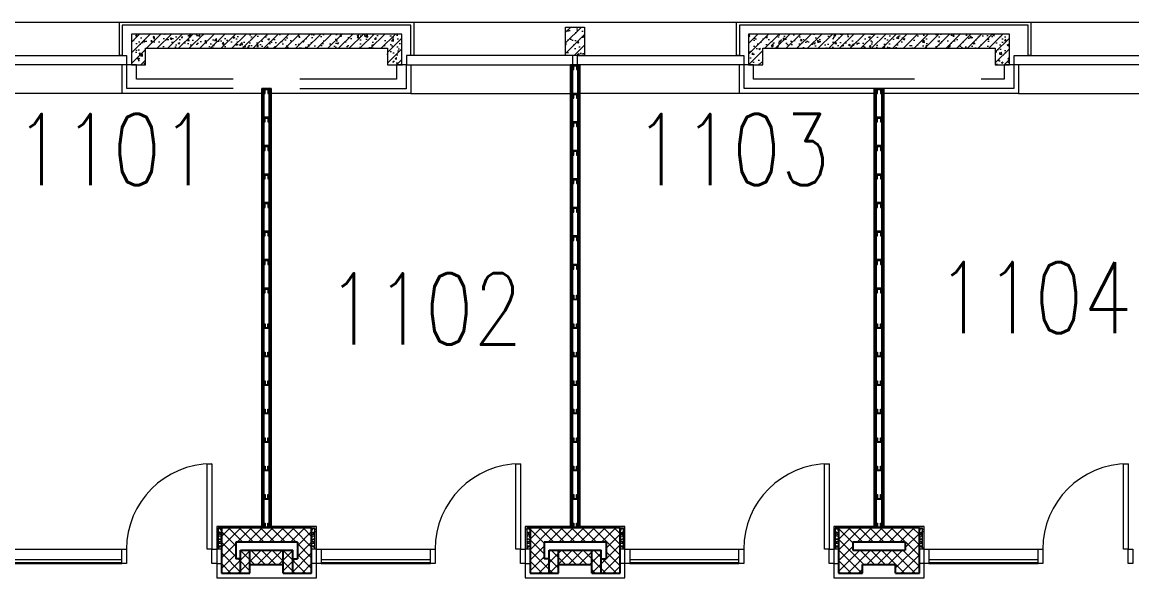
# Model space of a CAD drawing. Header units: inches. Extents: x 13084 to 220150, y 6494 to 167180.
# Drawn here: x 173041 to 184728, y 158730 to 164580 of the extents above; entities that cross this region are included whole.
import ezdxf
from ezdxf.enums import TextEntityAlignment as Align

# ---------------------------------------------------------------- set-up
doc = ezdxf.new("R2010")
doc.units = ezdxf.units.IN
doc.header["$MEASUREMENT"] = 0
for name, color, linetype, lineweight in [('Ground Floor$0$A-G250-G-Walls-Low-Level', 8, 'Continuous', 15), ('Ground Floor$0$A-G250-G-Walls-Precast-Concrete', 7, 'Continuous', 15), ('Ground Floor$0$A-G250-M-Walls-Blockwork', 7, 'Continuous', 25), ('Ground Floor$0$A-G250-M-Walls-Plasterboard-Partition', 7, 'Continuous', 15), ('Ground Floor$0$A-G252-H-Internal-Walls', 251, 'Continuous', 9), ('Ground Floor$0$A-G262-H-Precast-Panel', 251, 'Continuous', 5), ('Ground Floor$0$A-G312-M-Wall-Cladding-Panel', 7, 'Continuous', 9), ('Ground Floor$0$A-G312-M-Wall-Finish-Plaster', 7, 'Continuous', 15), ('Ground Floor$0$A-G321-M-Window', 251, 'Continuous', 9), ('Ground Floor$0$A-G322-M-Door', 251, 'Continuous', 15), ('Ground Floor$0$Z-Z001-S-Room-Name-Identification-250', 7, 'Continuous', 15)]:
    doc.layers.add(name, color=color, linetype=linetype, lineweight=lineweight)
doc.styles.add('Ground Floor$0$Tag-RomanS', font='romans.shx', dxfattribs={"width": 0.8})
pattern_1 = [(135, (31615.24, 164129.57), (-56.1266, -56.1266), []), (225, (31615.24, 164129.57), (56.1266, -56.1266), [])]
pattern_2 = [(50, (31615.24, 164129.57), (182.18467, -15.93909), [19.05, -209.55]), (355, (31615.24, 164129.57), (-35.24283, 191.05664), [15.24, -167.64]), (100.451, (31630.42, 164128.24), (146.9425, 175.11669), [16.19, -178.09]), (46.1842, (31615.24, 164180.37), (271.07904, -42.04233), [28.575, -314.325]), (96.6356, (31637.83, 164176.87), (237.40423, 247.42556), [24.285, -267.135]), (351.184, (31615.24, 164180.37), (237.4046, 247.4251), [22.86, -251.46]), (21, (31640.64, 164167.67), (151.61488, -102.26552), [19.05, -209.55]), (326, (31640.64, 164167.67), (61.80203, 184.18797), [15.24, -167.64]), (71.4514, (31653.27, 164159.15), (213.4165, 81.92286), [16.19, -178.09]), (37.5, (31615.24, 164129.57), (3.088603, 84.55504), [0, -165.608, 0, -170.18, 0, -168.275]), (7.5, (31615.24, 164129.57), (66.81966, 100.180575), [0, -97.028, 0, -161.798, 0, -64.135]), (327.5, (31558.6, 164129.57), (135.590595, -5.728744), [0, -63.5, 0, -198.12, 0, -262.89]), (317.5, (31533.2, 164129.57), (148.12918, 25.42649), [0, -82.55, 0, -131.572, 0, -186.69])]
pattern_3 = [(45, (31615.24, 164129.57), (-56.1266, 56.1266), [])]

# ---------------------------------------------------------------- blocks, each defined once
blk = doc.blocks.new('Ground Floor$0$tag-roomname')
at = {"lineweight": 18, "ltscale": 0.01, "style": 'Ground Floor$0$Tag-RomanS', "width": 0.8}
blk.add_attdef('ROOM_NO_2', text='', height=3, dxfattribs=at).set_placement((0, 1.612), align=Align.MIDDLE_CENTER)
at = {"linetype": 'ByBlock', "lineweight": 13, "ltscale": 0.01, "style": 'Ground Floor$0$Tag-RomanS', "width": 0.8, "flags": 1}
for tag, p in [('ROOM_NAME_1', (0, -2.288)), ('AREA', (0, -5.744))]:
    blk.add_attdef(tag, text='', height=2.8, dxfattribs=at).set_placement(p, align=Align.MIDDLE_CENTER)
blk = doc.blocks.new('Ground Floor$0$Precast 1')
at = {"layer": 'Ground Floor$0$A-G262-H-Precast-Panel'}
h = blk.add_hatch(dxfattribs=at)
h.set_pattern_fill('AR-CONC', color=256, style=0)
h.set_pattern_definition([(50, (-134235.87, -913.52), (182.18467, -15.93909), [19.05, -209.55]), (355, (-134235.87, -913.52), (-35.24283, 191.05664), [15.24, -167.64]), (100.451, (-134220.69, -914.85), (146.9425, 175.11669), [16.19, -178.09]), (46.1842, (-134235.87, -862.72), (271.07904, -42.04233), [28.575, -314.325]), (96.6356, (-134213.28, -866.23), (237.40423, 247.42556), [24.285, -267.135]), (351.184, (-134235.87, -862.72), (237.4046, 247.4251), [22.86, -251.46]), (21, (-134210.47, -875.42), (151.61488, -102.26552), [19.05, -209.55]), (326, (-134210.47, -875.42), (61.80203, 184.18797), [15.24, -167.64]), (71.4514, (-134197.84, -883.94), (213.4165, 81.92286), [16.19, -178.09]), (37.5, (-134235.87, -913.52), (3.088603, 84.55504), [0, -165.608, 0, -170.18, 0, -168.275]), (7.5, (-134235.87, -913.52), (66.81966, 100.180575), [0, -97.028, 0, -161.798, 0, -64.135]), (327.5, (-134292.51, -913.52), (135.590595, -5.728744), [0, -63.5, 0, -198.12, 0, -262.89]), (317.5, (-134317.91, -913.52), (148.12918, 25.42649), [0, -82.55, 0, -131.572, 0, -186.69])])
h.paths.add_polyline_path([(114, 168), (-86, 168), (-86, -132), (114, -132)])
h = blk.add_hatch(dxfattribs=at)
h.set_pattern_fill('ANSI31', color=256, scale=25, style=0)
h.set_pattern_definition([(45, (-134235.87, -913.52), (-56.1266, 56.1266), [])])
h.paths.add_polyline_path([(114, 168), (-86, 168), (-86, -132), (114, -132)])
at = {"layer": 'Ground Floor$0$A-G250-G-Walls-Precast-Concrete', "elevation": 0}
blk.add_lwpolyline([(-86, 168), (114, 168), (114, -132), (-86, -132)], close=True, dxfattribs=at)
blk = doc.blocks.new('Ground Floor$0$Door1-faculty offices-2200')
at = {"layer": 'Ground Floor$0$A-G321-M-Window'}
blk.add_lwpolyline([(50, -65), (1200, -65), (1200, -35), (50, -35)], close=True, dxfattribs=at)
at = {"layer": 'Ground Floor$0$A-G322-M-Door'}
for p, q in [((50, 75), (1200, 75)), ((50, -75), (1200, -75))]:
    blk.add_line(p, q, dxfattribs=at)
for points in [[(2100, 975), (2150, 975), (2150, 75), (2100, 75)], [(50, 75), (50, -75), (0, -75), (0, 75)], [(1250, 75), (1250, -75), (1200, -75), (1200, 75)], [(2200, 75), (2200, -75), (2150, -75), (2150, 75)]]:
    blk.add_lwpolyline(points, close=True, dxfattribs=at)
blk.add_arc((2150, 75), 900, 90, 180, dxfattribs=at)
blk = doc.blocks.new('Ground Floor$0$Part Frame9')
for p, q in [((0, 100), (4625, 100, 0)), ((0, 100), (0, 0)), ((0, 87), (4625, 87, 0)), ((0, 75), (4625, 75, 0)), ((4625, 25, 0), (0, 25)), ((4625, 12, 0), (0, 12)), ((4625, 0, 0), (0, 0)), ((4625, 0, 0), (4625, 100, 0))]:
    blk.add_line(p, q)
for points in [[(0, 25), (0, 75), (50, 75), (50, 65), (10, 65), (10, 35), (50, 35), (50, 25)], [(300, 25), (300, 75), (350, 75), (350, 65), (310, 65), (310, 35), (350, 35), (350, 25)], [(600, 25), (600, 75), (650, 75), (650, 65), (610, 65), (610, 35), (650, 35), (650, 25)], [(900, 25), (900, 75), (950, 75), (950, 65), (910, 65), (910, 35), (950, 35), (950, 25)], [(1200, 25), (1200, 75), (1250, 75), (1250, 65), (1210, 65), (1210, 35), (1250, 35), (1250, 25)], [(1500, 25), (1500, 75), (1550, 75), (1550, 65), (1510, 65), (1510, 35), (1550, 35), (1550, 25)], [(1800, 25), (1800, 75), (1850, 75), (1850, 65), (1810, 65), (1810, 35), (1850, 35), (1850, 25)], [(2100, 25), (2100, 75), (2150, 75), (2150, 65), (2110, 65), (2110, 35), (2150, 35), (2150, 25)], [(2525, 25), (2525, 75), (2475, 75), (2475, 65), (2515, 65), (2515, 35), (2475, 35), (2475, 25)], [(2825, 25), (2825, 75), (2775, 75), (2775, 65), (2815, 65), (2815, 35), (2775, 35), (2775, 25)], [(3125, 25), (3125, 75), (3075, 75), (3075, 65), (3115, 65), (3115, 35), (3075, 35), (3075, 25)], [(3425, 25), (3425, 75), (3375, 75), (3375, 65), (3415, 65), (3415, 35), (3375, 35), (3375, 25)], [(3725, 25), (3725, 75), (3675, 75), (3675, 65), (3715, 65), (3715, 35), (3675, 35), (3675, 25)], [(4025, 25), (4025, 75), (3975, 75), (3975, 65), (4015, 65), (4015, 35), (3975, 35), (3975, 25)], [(4325, 25), (4325, 75), (4275, 75), (4275, 65), (4315, 65), (4315, 35), (4275, 35), (4275, 25)], [(4625, 25), (4625, 75), (4575, 75), (4575, 65), (4615, 65), (4615, 35), (4575, 35), (4575, 25)]]:
    blk.add_lwpolyline(points, close=True)
blk = doc.blocks.new('Ground Floor$0$Part Frame8')
for p, q in [((0, 100, 0), (4875, 100, 0)), ((0, 100, 0), (0, 0)), ((0, 87), (4875, 87)), ((0, 75), (4875, 75)), ((4875, 25), (0, 25)), ((4875, 12), (0, 12)), ((4875, 0, 0), (0, 0)), ((4875, 100, 0), (4875, 0, 0)), ((4875, 100, 0), (4875, 0))]:
    blk.add_line(p, q)
for points in [[(0, 25), (0, 75), (50, 75), (50, 65), (10, 65), (10, 35), (50, 35), (50, 25)], [(300, 25), (300, 75), (350, 75), (350, 65), (310, 65), (310, 35), (350, 35), (350, 25)], [(600, 25), (600, 75), (650, 75), (650, 65), (610, 65), (610, 35), (650, 35), (650, 25)], [(900, 25), (900, 75), (950, 75), (950, 65), (910, 65), (910, 35), (950, 35), (950, 25)], [(1200, 25), (1200, 75), (1250, 75), (1250, 65), (1210, 65), (1210, 35), (1250, 35), (1250, 25)], [(1500, 25), (1500, 75), (1550, 75), (1550, 65), (1510, 65), (1510, 35), (1550, 35), (1550, 25)], [(1800, 25), (1800, 75), (1850, 75), (1850, 65), (1810, 65), (1810, 35), (1850, 35), (1850, 25)], [(2100, 25), (2100, 75), (2150, 75), (2150, 65), (2110, 65), (2110, 35), (2150, 35), (2150, 25)], [(2400, 25), (2400, 75), (2450, 75), (2450, 65), (2410, 65), (2410, 35), (2450, 35), (2450, 25)], [(2775, 25), (2775, 75), (2725, 75), (2725, 65), (2765, 65), (2765, 35), (2725, 35), (2725, 25)], [(3075, 25), (3075, 75), (3025, 75), (3025, 65), (3065, 65), (3065, 35), (3025, 35), (3025, 25)], [(3375, 25), (3375, 75), (3325, 75), (3325, 65), (3365, 65), (3365, 35), (3325, 35), (3325, 25)], [(3675, 25), (3675, 75), (3625, 75), (3625, 65), (3665, 65), (3665, 35), (3625, 35), (3625, 25)], [(3975, 25), (3975, 75), (3925, 75), (3925, 65), (3965, 65), (3965, 35), (3925, 35), (3925, 25)], [(4275, 25), (4275, 75), (4225, 75), (4225, 65), (4265, 65), (4265, 35), (4225, 35), (4225, 25)], [(4575, 25), (4575, 75), (4525, 75), (4525, 65), (4565, 65), (4565, 35), (4525, 35), (4525, 25)], [(4875, 25), (4875, 75), (4825, 75), (4825, 65), (4865, 65), (4865, 35), (4825, 35), (4825, 25)]]:
    blk.add_lwpolyline(points, close=True)

msp = doc.modelspace()

# ---------------------------------------------------------------- hatches: boundary and pattern name
at = {"layer": 'Ground Floor$0$A-G252-H-Internal-Walls'}
h = msp.add_hatch(dxfattribs=at)
h.set_pattern_fill('AR-CONC', color=256, scale=0.3, angle=90, style=0)
h.set_pattern_definition([(40, (306615.234, 164014.57), (-4.781726, 54.6554), [5.715, -62.865]), (95, (306615.234, 164014.57), (57.316993, -10.572848), [4.572, -50.292]), (349.549, (306614.836, 164019.124), (52.535006, 44.08275), [4.857, -53.427]), (43.8158, (306630.474, 164014.57), (-12.6127, 81.323712), [8.5725, -94.2975]), (353.3644, (306629.42, 164021.35), (74.227667, 71.22127), [7.2855, -80.1405]), (98.816, (306630.474, 164014.57), (74.227535, 71.22138), [6.858, -75.438]), (69, (306626.664, 164022.19), (-30.679656, 45.484464), [5.715, -62.865]), (124, (306626.664, 164022.19), (55.25639, 18.540609), [4.572, -50.292]), (18.5486, (306624.11, 164025.98), (24.576857, 64.024947), [4.857, -53.427]), (52.5, (306615.234, 164014.57), (25.3665117, 0.926581), [0, -49.6824, 0, -51.054, 0, -50.4825]), (82.5, (306615.234, 164014.57), (30.0541724, 20.045899), [0, -29.1084, 0, -48.5394, 0, -19.2405]), (122.5, (306615.234, 163997.577), (-1.7186232, 40.6771786), [0, -19.05, 0, -59.436, 0, -78.867]), (132.5, (306615.234, 163989.957), (7.627947, 44.438754), [0, -24.765, 0, -39.4716, 0, -56.007])])
h.paths.add_polyline_path([(175105, 159255), (175140, 159255), (175140, 159030), (175105, 159030)])
h = msp.add_hatch(dxfattribs=at)
h.set_pattern_fill('ANSI37', color=256, scale=25, angle=90, style=0)
h.set_pattern_definition([(135, (41360.24, 164129.57), (-56.1266, -56.1266), []), (225, (41360.24, 164129.57), (56.1266, -56.1266), [])])
h.paths.add_polyline_path([(176090, 159255), (175140, 159255), (175140, 158780), (175340, 158780), (175340, 158930), (175290, 158930), (175290, 159105), (175940, 159105), (175940, 158930), (175890, 158930), (175890, 158780), (176090, 158780)])
h.paths.add_polyline_path([(175440, 159020), (175340, 159020), (175340, 158780), (175440, 158780)], flags=17)
h.paths.add_polyline_path([(175440, 159020), (175440, 158870), (175790, 158870), (175790, 159020)], flags=17)
h.paths.add_polyline_path([(175790, 158780), (175890, 158780), (175890, 159020), (175790, 159020)], flags=17)
h = msp.add_hatch(dxfattribs=at)
h.set_pattern_fill('AR-CONC', color=256, scale=0.3, angle=90, style=0)
h.set_pattern_definition([(140, (44615.24, 164014.57), (4.781726, 54.6554), [5.715, -62.865]), (85, (44615.24, 164014.57), (-57.316993, -10.572848), [4.572, -50.292]), (190.451, (44615.637, 164019.124), (-52.535006, 44.08275), [4.857, -53.427]), (136.1842, (44600, 164014.57), (12.6127, 81.323712), [8.5725, -94.2975]), (186.6356, (44601.05, 164021.35), (-74.227667, 71.22127), [7.2855, -80.1405]), (81.184, (44600, 164014.57), (-74.227535, 71.22138), [6.858, -75.438]), (111, (44603.81, 164022.19), (30.679656, 45.484464), [5.715, -62.865]), (56, (44603.81, 164022.19), (-55.25639, 18.540609), [4.572, -50.292]), (161.4514, (44606.365, 164025.98), (-24.576857, 64.024947), [4.857, -53.427]), (127.5, (44615.239, 164014.57), (-25.3665117, 0.926581), [0, -49.6824, 0, -51.054, 0, -50.4825]), (97.5, (44615.24, 164014.57), (-30.0541724, 20.045899), [0, -29.1084, 0, -48.5394, 0, -19.2405]), (57.5, (44615.239, 163997.577), (1.7186232, 40.6771786), [0, -19.05, 0, -59.436, 0, -78.867]), (47.5, (44615.24, 163989.957), (-7.627947, 44.438754), [0, -24.765, 0, -39.4716, 0, -56.007])])
h.paths.add_polyline_path([(176125, 159255), (176090, 159255), (176090, 159030), (176125, 159030)])
h = msp.add_hatch(dxfattribs=at)
h.set_pattern_fill('AR-CONC', color=256, scale=0.3, angle=90, style=0)
h.set_pattern_definition([(40, (309865.234, 164014.57), (-4.781726, 54.6554), [5.715, -62.865]), (95, (309865.234, 164014.57), (57.316993, -10.572848), [4.572, -50.292]), (349.549, (309864.836, 164019.124), (52.535006, 44.08275), [4.857, -53.427]), (43.8158, (309880.474, 164014.57), (-12.6127, 81.323712), [8.5725, -94.2975]), (353.3644, (309879.42, 164021.35), (74.227667, 71.22127), [7.2855, -80.1405]), (98.816, (309880.474, 164014.57), (74.227535, 71.22138), [6.858, -75.438]), (69, (309876.664, 164022.19), (-30.679656, 45.484464), [5.715, -62.865]), (124, (309876.664, 164022.19), (55.25639, 18.540609), [4.572, -50.292]), (18.5486, (309874.11, 164025.98), (24.576857, 64.024947), [4.857, -53.427]), (52.5, (309865.234, 164014.57), (25.3665117, 0.926581), [0, -49.6824, 0, -51.054, 0, -50.4825]), (82.5, (309865.234, 164014.57), (30.0541724, 20.045899), [0, -29.1084, 0, -48.5394, 0, -19.2405]), (122.5, (309865.234, 163997.577), (-1.7186232, 40.6771786), [0, -19.05, 0, -59.436, 0, -78.867]), (132.5, (309865.234, 163989.957), (7.627947, 44.438754), [0, -24.765, 0, -39.4716, 0, -56.007])])
h.paths.add_polyline_path([(178355, 159255), (178390, 159255), (178390, 159030), (178355, 159030)])
h = msp.add_hatch(dxfattribs=at)
h.set_pattern_fill('ANSI37', color=256, scale=25, angle=90, style=0)
h.set_pattern_definition(pattern_1)
h.paths.add_polyline_path([(178390, 159255), (178390, 158780), (178590, 158780), (178590, 158930), (178540, 158930), (178540, 159105), (179190, 159105), (179190, 158930), (179140, 158930), (179140, 158780), (179340, 158780), (179340, 159255)])
h.paths.add_polyline_path([(179140, 159020), (179040, 159020), (179040, 158780), (179140, 158780)], flags=17)
h.paths.add_polyline_path([(178690, 159020), (178690, 158870), (179040, 158870), (179040, 159020)], flags=17)
h.paths.add_polyline_path([(178690, 159020), (178590, 159020), (178590, 158780), (178690, 158780)], flags=17)
h = msp.add_hatch(dxfattribs=at)
h.set_pattern_fill('AR-CONC', color=256, scale=0.3, angle=90, style=0)
h.set_pattern_definition([(140, (47865.24, 164014.57), (4.781726, 54.6554), [5.715, -62.865]), (85, (47865.24, 164014.57), (-57.316993, -10.572848), [4.572, -50.292]), (190.451, (47865.637, 164019.124), (-52.535006, 44.08275), [4.857, -53.427]), (136.1842, (47850, 164014.57), (12.6127, 81.323712), [8.5725, -94.2975]), (186.6356, (47851.05, 164021.35), (-74.227667, 71.22127), [7.2855, -80.1405]), (81.184, (47850, 164014.57), (-74.227535, 71.22138), [6.858, -75.438]), (111, (47853.81, 164022.19), (30.679656, 45.484464), [5.715, -62.865]), (56, (47853.81, 164022.19), (-55.25639, 18.540609), [4.572, -50.292]), (161.4514, (47856.365, 164025.98), (-24.576857, 64.024947), [4.857, -53.427]), (127.5, (47865.239, 164014.57), (-25.3665117, 0.926581), [0, -49.6824, 0, -51.054, 0, -50.4825]), (97.5, (47865.24, 164014.57), (-30.0541724, 20.045899), [0, -29.1084, 0, -48.5394, 0, -19.2405]), (57.5, (47865.239, 163997.577), (1.7186232, 40.6771786), [0, -19.05, 0, -59.436, 0, -78.867]), (47.5, (47865.24, 163989.957), (-7.627947, 44.438754), [0, -24.765, 0, -39.4716, 0, -56.007])])
h.paths.add_polyline_path([(179375, 159255), (179340, 159255), (179340, 159030), (179375, 159030)])
h = msp.add_hatch(dxfattribs=at)
h.set_pattern_fill('AR-CONC', color=256, scale=0.3, angle=90, style=0)
h.set_pattern_definition([(40, (313115.234, 164014.57), (-4.781726, 54.6554), [5.715, -62.865]), (95, (313115.234, 164014.57), (57.316993, -10.572848), [4.572, -50.292]), (349.549, (313114.836, 164019.124), (52.535006, 44.08275), [4.857, -53.427]), (43.8158, (313130.474, 164014.57), (-12.6127, 81.323712), [8.5725, -94.2975]), (353.3644, (313129.42, 164021.35), (74.227667, 71.22127), [7.2855, -80.1405]), (98.816, (313130.474, 164014.57), (74.227535, 71.22138), [6.858, -75.438]), (69, (313126.664, 164022.19), (-30.679656, 45.484464), [5.715, -62.865]), (124, (313126.664, 164022.19), (55.25639, 18.540609), [4.572, -50.292]), (18.5486, (313124.11, 164025.98), (24.576857, 64.024947), [4.857, -53.427]), (52.5, (313115.234, 164014.57), (25.3665117, 0.926581), [0, -49.6824, 0, -51.054, 0, -50.4825]), (82.5, (313115.234, 164014.57), (30.0541724, 20.045899), [0, -29.1084, 0, -48.5394, 0, -19.2405]), (122.5, (313115.234, 163997.577), (-1.7186232, 40.6771786), [0, -19.05, 0, -59.436, 0, -78.867]), (132.5, (313115.234, 163989.957), (7.627947, 44.438754), [0, -24.765, 0, -39.4716, 0, -56.007])])
h.paths.add_polyline_path([(181605, 159255), (181640, 159255), (181640, 159030), (181605, 159030)])
h = msp.add_hatch(dxfattribs=at)
h.set_pattern_fill('ANSI37', color=256, scale=25, angle=90, style=0)
h.set_pattern_definition(pattern_1)
h.paths.add_polyline_path([(182490, 159255), (181640, 159255), (181640, 158780), (181890, 158780), (181890, 158870), (182240, 158870), (182240, 158780), (182490, 158780)])
h.paths.add_polyline_path([(182340, 159020), (181790, 159020), (181790, 159105), (182340, 159105)], flags=16)
h = msp.add_hatch(dxfattribs=at)
h.set_pattern_fill('AR-CONC', color=256, scale=0.3, angle=90, style=0)
h.set_pattern_definition([(140, (51015.24, 164014.57), (4.781726, 54.6554), [5.715, -62.865]), (85, (51015.24, 164014.57), (-57.316993, -10.572848), [4.572, -50.292]), (190.451, (51015.637, 164019.124), (-52.535006, 44.08275), [4.857, -53.427]), (136.1842, (51000, 164014.57), (12.6127, 81.323712), [8.5725, -94.2975]), (186.6356, (51001.05, 164021.35), (-74.227667, 71.22127), [7.2855, -80.1405]), (81.184, (51000, 164014.57), (-74.227535, 71.22138), [6.858, -75.438]), (111, (51003.81, 164022.19), (30.679656, 45.484464), [5.715, -62.865]), (56, (51003.81, 164022.19), (-55.25639, 18.540609), [4.572, -50.292]), (161.4514, (51006.365, 164025.98), (-24.576857, 64.024947), [4.857, -53.427]), (127.5, (51015.239, 164014.57), (-25.3665117, 0.926581), [0, -49.6824, 0, -51.054, 0, -50.4825]), (97.5, (51015.24, 164014.57), (-30.0541724, 20.045899), [0, -29.1084, 0, -48.5394, 0, -19.2405]), (57.5, (51015.239, 163997.577), (1.7186232, 40.6771786), [0, -19.05, 0, -59.436, 0, -78.867]), (47.5, (51015.24, 163989.957), (-7.627947, 44.438754), [0, -24.765, 0, -39.4716, 0, -56.007])])
h.paths.add_polyline_path([(182525, 159255), (182490, 159255), (182490, 159030), (182525, 159030)])
at = {"layer": 'Ground Floor$0$A-G262-H-Precast-Panel'}
h = msp.add_hatch(dxfattribs=at)
h.set_pattern_fill('ANSI31', color=256, scale=25, style=0)
h.set_pattern_definition(pattern_3)
h.paths.add_polyline_path([(177040, 164455), (174191, 164455), (174191, 164130), (174341, 164130), (174341, 164305), (176890, 164305), (176890, 164130), (177040, 164130)])
h = msp.add_hatch(dxfattribs=at)
h.set_pattern_fill('AR-CONC', color=256, style=0)
h.set_pattern_definition(pattern_2)
h.paths.add_polyline_path([(177040, 164455), (174191, 164455), (174191, 164130), (174341, 164130), (174341, 164305), (176890, 164305), (176890, 164130), (177040, 164130)])
h = msp.add_hatch(dxfattribs=at)
h.set_pattern_fill('AR-CONC', color=256, style=0)
h.set_pattern_definition(pattern_2)
h.paths.add_polyline_path([(183440, 164455), (180690, 164455), (180690, 164130), (180840, 164130), (180840, 164305), (183290, 164305), (183290, 164130), (183440, 164130)])
h = msp.add_hatch(dxfattribs=at)
h.set_pattern_fill('ANSI31', color=256, scale=25, style=0)
h.set_pattern_definition(pattern_3)
h.paths.add_polyline_path([(183440, 164455), (180690, 164455), (180690, 164130), (180840, 164130), (180840, 164305), (183290, 164305), (183290, 164130), (183440, 164130)])

# ---------------------------------------------------------------- linework, layer by layer
at = {"layer": 'Ground Floor$0$A-G250-G-Walls-Low-Level'}
for p, q in [((170665, 164580), (174065, 164580)), ((177165, 164580, 0), (180565, 164580)), ((183565, 164580, 0), (185165, 164580)), ((174095, 163830), (172415, 163830, 0)), ((177135, 163830), (178815, 163830, 0)), ((180595, 163830, 0), (178915, 163830, 0)), ((183535, 163830), (185230, 163830))]:
    msp.add_line(p, q, dxfattribs=at)
at = {"layer": 'Ground Floor$0$A-G250-G-Walls-Precast-Concrete', "elevation": 0}
msp.add_lwpolyline([(177040, 164455), (174191, 164455), (174191, 164130), (174341, 164130), (174341, 164305), (176890, 164305), (176890, 164130), (177040, 164130), (177040, 164455), (177040, 164455)], dxfattribs=at)
at = {"layer": 'Ground Floor$0$A-G250-G-Walls-Precast-Concrete'}
msp.add_lwpolyline([(183440, 164455), (180690, 164455), (180690, 164130), (180840, 164130), (180840, 164305), (183290, 164305), (183290, 164130), (183440, 164130), (183440, 164455), (183440, 164455)], dxfattribs=at)
at = {"layer": 'Ground Floor$0$A-G250-M-Walls-Blockwork'}
for p, q in [((176090, 159255), (175140, 159255)), ((175140, 159255), (175140, 158780)), ((176090, 158780), (176090, 159255)), ((179340, 159255, 0), (178390, 159255, 0)), ((178390, 159255, 0), (178390, 158780, 0)), ((179340, 158780, 0), (179340, 159255, 0)), ((182490, 159255, 0), (181640, 159255, 0)), ((181640, 159255, 0), (181640, 158780, 0)), ((182490, 158780, 0), (182490, 159255, 0)), ((175940, 159105), (175290, 159105)), ((175290, 159105), (175290, 158930)), ((175940, 159105), (175940, 158930)), ((179190, 159105, 0), (178540, 159105, 0)), ((178540, 159105, 0), (178540, 158930, 0)), ((179190, 159105, 0), (179190, 158930, 0)), ((182340, 159105, 0), (181790, 159105, 0)), ((181790, 159105, 0), (181790, 159020, 0)), ((182340, 159105, 0), (182340, 159020, 0)), ((175340, 158780), (175340, 159020)), ((175340, 159020), (175890, 159020)), ((175440, 158780), (175440, 159020)), ((175790, 158780), (175790, 159020)), ((175890, 158780), (175890, 159020)), ((178590, 158780, 0), (178590, 159020, 0)), ((178590, 159020, 0), (179140, 159020, 0)), ((178690, 158780, 0), (178690, 159020, 0)), ((179040, 158780, 0), (179040, 159020, 0)), ((179140, 158780, 0), (179140, 159020, 0)), ((181790, 159020, 0), (182340, 159020, 0)), ((175340, 158930), (175290, 158930)), ((175440, 158870), (175790, 158870)), ((175890, 158930), (175940, 158930)), ((178590, 158930, 0), (178540, 158930, 0)), ((178690, 158870, 0), (179040, 158870, 0)), ((179140, 158930, 0), (179190, 158930, 0)), ((181890, 158780, 0), (181890, 158870, 0)), ((181890, 158870, 0), (182240, 158870, 0)), ((182240, 158780, 0), (182240, 158870, 0)), ((175140, 158780), (175440, 158780)), ((175790, 158780), (176090, 158780)), ((178390, 158780, 0), (178690, 158780, 0)), ((179040, 158780, 0), (179340, 158780, 0)), ((181640, 158780, 0), (181890, 158780, 0)), ((182240, 158780, 0), (182490, 158780, 0))]:
    msp.add_line(p, q, dxfattribs=at)
at = {"layer": 'Ground Floor$0$A-G250-M-Walls-Plasterboard-Partition'}
msp.add_line((178915, 164130), (178815, 164130), dxfattribs=at)
at = {"layer": 'Ground Floor$0$A-G312-M-Wall-Cladding-Panel', "elevation": 0}
for points in [[(174065, 164230), (174065, 164580), (177165, 164580), (177165, 164230), (177135, 164230), (177135, 164550), (174095, 164550), (174095, 164230)], [(180565, 164230), (180565, 164580), (183665, 164580), (183665, 164230), (183635, 164230), (183635, 164550), (180595, 164550), (180595, 164230)]]:
    msp.add_lwpolyline(points, close=True, dxfattribs=at)
at = {"layer": 'Ground Floor$0$A-G312-M-Wall-Finish-Plaster'}
for p, q in [((174095, 163830), (174095, 164130)), ((177135, 164130), (177135, 163830)), ((180595, 163830, 0), (180595, 164130, 0)), ((183535, 164130), (183535, 163830)), ((175565, 163830), (174095, 163830)), ((177135, 163830), (175665, 163830)), ((182015, 163830, 0), (180595, 163830, 0)), ((183535, 163830), (182115, 163830)), ((175565, 159270), (175090, 159270)), ((175090, 159270), (175090, 158730)), ((175105, 159255), (175105, 159030, 0)), ((175140, 159255), (175105, 159255)), ((176140, 159270), (175665, 159270)), ((176090, 159255), (176125, 159255)), ((176125, 159030, 0), (176125, 159255)), ((176140, 158730), (176140, 159270)), ((178815, 159270, 0), (178340, 159270, 0)), ((178340, 159270, 0), (178340, 158730, 0)), ((178355, 159255, 0), (178355, 159030, 0)), ((178390, 159255, 0), (178355, 159255, 0)), ((179390, 159270, 0), (178915, 159270, 0)), ((179340, 159255, 0), (179375, 159255, 0)), ((179375, 159030, 0), (179375, 159255, 0)), ((179390, 158730, 0), (179390, 159270, 0)), ((182015, 159270, 0), (181590, 159270, 0)), ((181590, 159270, 0), (181590, 158730, 0)), ((181605, 159255, 0), (181605, 159030, 0)), ((181640, 159255, 0), (181605, 159255, 0)), ((182540, 159270, 0), (182115, 159270, 0)), ((182490, 159255, 0), (182525, 159255, 0)), ((182525, 159030, 0), (182525, 159255, 0)), ((182540, 158730, 0), (182540, 159270, 0)), ((175140, 159030, 0), (175090, 159030, 0)), ((176140, 159030, 0), (176090, 159030, 0)), ((178390, 159030, 0), (178340, 159030, 0)), ((179390, 159030, 0), (179340, 159030, 0)), ((181640, 159030, 0), (181590, 159030, 0)), ((182540, 159030, 0), (182490, 159030, 0)), ((175090, 158880, 0), (175140, 158880, 0)), ((176140, 158880, 0), (176090, 158880, 0)), ((178340, 158880, 0), (178390, 158880, 0)), ((179390, 158880, 0), (179340, 158880, 0)), ((181590, 158880, 0), (181640, 158880, 0)), ((182540, 158880, 0), (182490, 158880, 0)), ((175090, 158730), (176140, 158730)), ((178340, 158730, 0), (179390, 158730, 0)), ((181590, 158730, 0), (182540, 158730, 0))]:
    msp.add_line(p, q, dxfattribs=at)
at = {"layer": 'Ground Floor$0$A-G312-M-Wall-Finish-Plaster', "elevation": 0}
for points in [[(175265, 163880), (174145, 163880), (174145, 164130), (174140, 164130)], [(175265, 163980), (174245, 163980), (174245, 164130), (174140, 164130)], [(177090, 164130), (177085, 164130), (177085, 163879), (175965, 163879)], [(177085, 164130), (176985, 164130), (176985, 163979), (175965, 163979)], [(183490, 164130), (183485, 164130), (183485, 163880), (180645, 163880), (180645, 164130), (180640, 164130)], [(182440, 163980), (180745, 163980), (180745, 164130), (180640, 164130)], [(183490, 164130), (183385, 164130), (183385, 163980), (183140, 163980)]]:
    msp.add_lwpolyline(points, dxfattribs=at)
at = {"layer": 'Ground Floor$0$A-G321-M-Window', "elevation": 0}
for points in [[(172390, 164130), (172390, 164230), (174140, 164230), (174140, 164130)], [(183490, 164130), (183490, 164230), (185240, 164230), (185240, 164130)]]:
    msp.add_lwpolyline(points, close=True, dxfattribs=at)
at = {"layer": 'Ground Floor$0$A-G321-M-Window'}
for points in [[(178840, 164130), (178840, 164230), (177090, 164230), (177090, 164130)], [(178890, 164130), (178890, 164230), (180640, 164230), (180640, 164130)]]:
    msp.add_lwpolyline(points, close=True, dxfattribs=at)

# ---------------------------------------------------------------- block references
at = {"layer": 'Ground Floor$0$A-G250-G-Walls-Precast-Concrete'}
msp.add_blockref('Ground Floor$0$Precast 1', (178851, 164361, 0), dxfattribs=at)
at = {"layer": 'Ground Floor$0$A-G250-M-Walls-Plasterboard-Partition', "rotation": 90}
for name, p in [('Ground Floor$0$Part Frame8', (178915, 159255)), ('Ground Floor$0$Part Frame9', (175665, 159255, 0)), ('Ground Floor$0$Part Frame9', (182115, 159255, 0))]:
    msp.add_blockref(name, p, dxfattribs=at)
at = {"layer": 'Ground Floor$0$A-G322-M-Door'}
for p in [(172890, 158955, 0), (176140, 158955, 0), (179390, 158955, 0), (182540, 158955, 0)]:
    msp.add_blockref('Ground Floor$0$Door1-faculty offices-2200', p, dxfattribs=at)
at = {"layer": 'Ground Floor$0$Z-Z001-S-Room-Name-Identification-250'}
ref = msp.add_blockref('Ground Floor$0$tag-roomname', (173992, 162836), dxfattribs=dict(at, xscale=250, yscale=250, zscale=250))
ref.add_attrib('ROOM_NO_2', '1101', dxfattribs={"layer": '0', "lineweight": 18, "ltscale": 0.01, "height": 750, "style": 'Ground Floor$0$Tag-RomanS', "width": 0.8}).set_placement((173992, 163239), align=Align.MIDDLE_CENTER)
ref = msp.add_blockref('Ground Floor$0$tag-roomname', (180518, 162836), dxfattribs=dict(at, xscale=250, yscale=250, zscale=250))
ref.add_attrib('ROOM_NO_2', '1103', dxfattribs={"layer": '0', "lineweight": 18, "ltscale": 0.01, "height": 750, "style": 'Ground Floor$0$Tag-RomanS', "width": 0.8}).set_placement((180518, 163239), align=Align.MIDDLE_CENTER)
ref = msp.add_blockref('Ground Floor$0$tag-roomname', (183702, 161276), dxfattribs=dict(at, xscale=250, yscale=250, zscale=250))
ref.add_attrib('ROOM_NO_2', '1104', dxfattribs={"layer": '0', "lineweight": 18, "ltscale": 0.01, "height": 750, "style": 'Ground Floor$0$Tag-RomanS', "width": 0.8}).set_placement((183702, 161679), align=Align.MIDDLE_CENTER)
ref = msp.add_blockref('Ground Floor$0$tag-roomname', (177281, 161158), dxfattribs=dict(at, xscale=250, yscale=250, zscale=250))
ref.add_attrib('ROOM_NO_2', '1102', dxfattribs={"layer": '0', "lineweight": 18, "ltscale": 0.01, "height": 750, "style": 'Ground Floor$0$Tag-RomanS', "width": 0.8}).set_placement((177281, 161561), align=Align.MIDDLE_CENTER)

doc.saveas('drawing.dxf')
